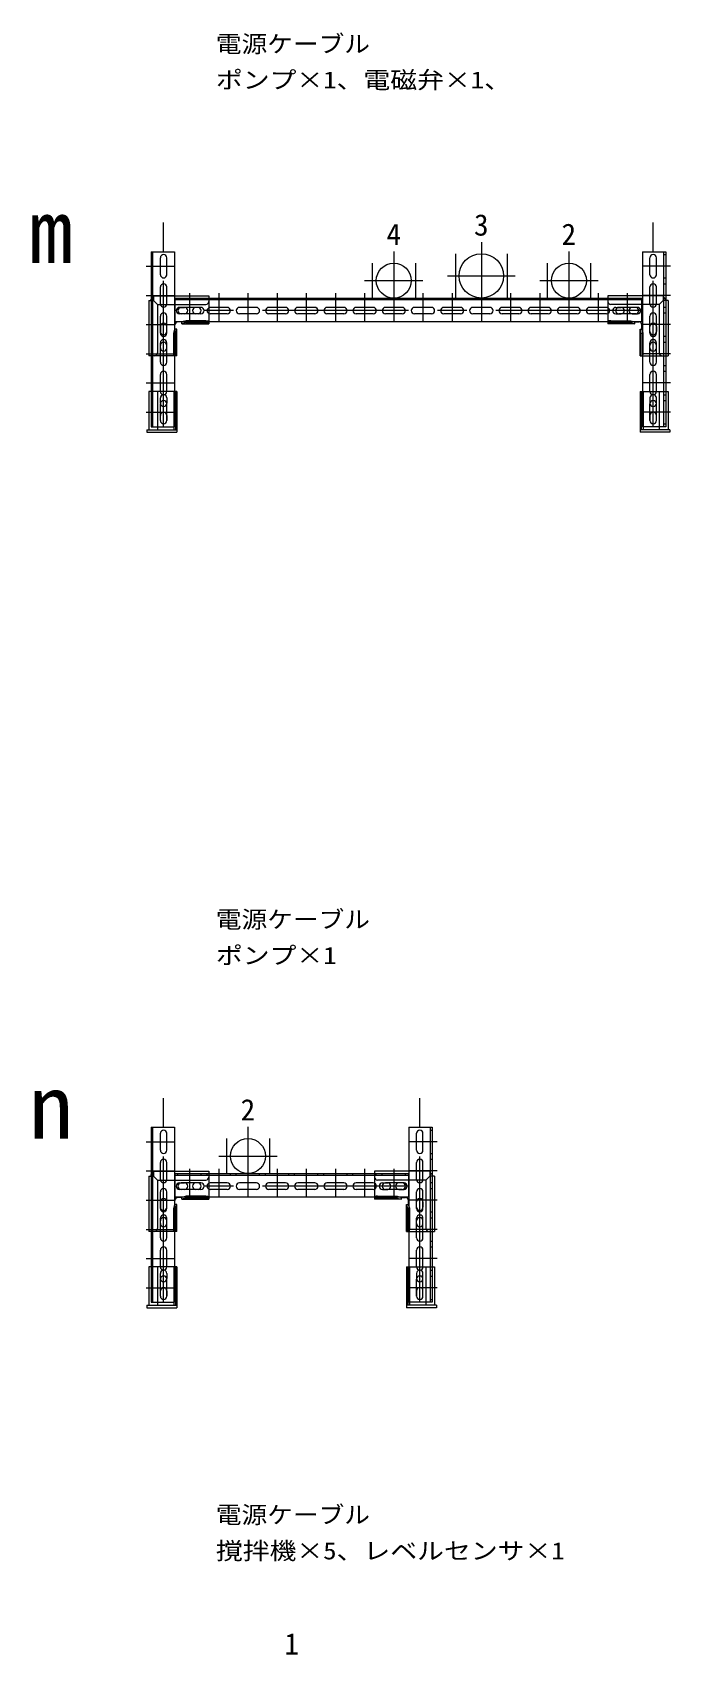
# Model space of a CAD drawing. Units: millimetres at full size, sheet at 1:50. Extents: x -29943 to 12787, y -4404 to 10657.
# Drawn here: x 2669 to 3762, y 56 to 2836 of the extents above; entities that cross this region are included whole.
import ezdxf
from ezdxf.enums import TextEntityAlignment as Align

# ---------------------------------------------------------------- set-up
doc = ezdxf.new("R2010")
doc.units = ezdxf.units.MM
doc.header["$LTSCALE"] = 50
doc.linetypes.add('CHAIN1', pattern=[8, 5, -1, 1, -1])
for name, color, linetype, lineweight in [('0-0_マルチ横', 3, 'Continuous', 9), ('0-1_接続金具', 7, 'Continuous', 18), ('0-3_マルチ縦', 3, 'Continuous', 9), ('0-F_文字', 7, 'Continuous', 9), ('1-1_2\u3000洗浄汚泥移送配管', 7, 'Continuous', 9), ('1-2_3\u3000洗浄水移送配管', 7, 'Continuous', 9), ('1-3_4\u3000工水配管', 7, 'Continuous', 9)]:
    doc.layers.add(name, color=color, linetype=linetype, lineweight=lineweight)
doc.layers.add('0-8_PS№', color=7, linetype='Continuous')
doc.styles.add('ＭＳ ゴシック', font='')
doc.styles.get('ＭＳ ゴシック').set_extended_font_data('MS Gothic')

msp = doc.modelspace()

# ---------------------------------------------------------------- linework, layer by layer
at = {"layer": '0-0_マルチ横'}
for p, q in [((2912.93, 2380.46), (2912.93, 2340.46)), ((2912.93, 2380.46), (3712.93, 2380.46)), ((3712.93, 2377.26), (2912.93, 2377.26)), ((2917.93, 2377.26), (2917.93, 2380.46)), ((2952.43, 2364.46), (2923.43, 2364.46)), ((2957.93, 2377.26), (2957.93, 2380.46)), ((2967.93, 2377.26), (2967.93, 2380.46)), ((3002.43, 2364.46), (2973.43, 2364.46)), ((3007.93, 2377.26), (3007.93, 2380.46)), ((3017.93, 2377.26), (3017.93, 2380.46)), ((3052.43, 2364.46), (3023.43, 2364.46)), ((3057.93, 2377.26), (3057.93, 2380.46)), ((3067.93, 2377.26), (3067.93, 2380.46)), ((3102.43, 2364.46), (3073.43, 2364.46)), ((3107.93, 2377.26), (3107.93, 2380.46)), ((3117.93, 2377.26), (3117.93, 2380.46)), ((3152.43, 2364.46), (3123.43, 2364.46)), ((3157.93, 2377.26), (3157.93, 2380.46)), ((3167.93, 2377.26), (3167.93, 2380.46)), ((3202.43, 2364.46), (3173.43, 2364.46)), ((3207.93, 2377.26), (3207.93, 2380.46)), ((3217.93, 2377.26), (3217.93, 2380.46)), ((3252.43, 2364.46), (3223.43, 2364.46)), ((3257.93, 2377.26), (3257.93, 2380.46)), ((3267.93, 2377.26), (3267.93, 2380.46)), ((3302.43, 2364.46), (3273.43, 2364.46)), ((3307.93, 2377.26), (3307.93, 2380.46)), ((3317.93, 2377.26), (3317.93, 2380.46)), ((3352.43, 2364.46), (3323.43, 2364.46)), ((3357.93, 2377.26), (3357.93, 2380.46)), ((3367.93, 2377.26), (3367.93, 2380.46)), ((3402.43, 2364.46), (3373.43, 2364.46)), ((3407.93, 2377.26), (3407.93, 2380.46)), ((3417.93, 2377.26), (3417.93, 2380.46)), ((3452.43, 2364.46), (3423.43, 2364.46)), ((3457.93, 2377.26), (3457.93, 2380.46)), ((3467.93, 2377.26), (3467.93, 2380.46)), ((3502.43, 2364.46), (3473.43, 2364.46)), ((3507.93, 2377.26), (3507.93, 2380.46)), ((3517.93, 2377.26), (3517.93, 2380.46)), ((3552.43, 2364.46), (3523.43, 2364.46)), ((3557.93, 2377.26), (3557.93, 2380.46)), ((3567.93, 2377.26), (3567.93, 2380.46)), ((3602.43, 2364.46), (3573.43, 2364.46)), ((3607.93, 2377.26), (3607.93, 2380.46)), ((3617.93, 2377.26), (3617.93, 2380.46)), ((3652.43, 2364.46), (3623.43, 2364.46)), ((3657.93, 2377.26), (3657.93, 2380.46)), ((3667.93, 2377.26), (3667.93, 2380.46)), ((3702.43, 2364.46), (3673.43, 2364.46)), ((3707.93, 2377.26), (3707.93, 2380.46)), ((3712.93, 2340.46), (3712.93, 2380.46)), ((2912.93, 2340.46), (3712.93, 2340.46)), ((2952.43, 2353.46), (2923.43, 2353.46)), ((3002.43, 2353.46), (2973.43, 2353.46)), ((3052.43, 2353.46), (3023.43, 2353.46)), ((3102.43, 2353.46), (3073.43, 2353.46)), ((3152.43, 2353.46), (3123.43, 2353.46)), ((3202.43, 2353.46), (3173.43, 2353.46)), ((3252.43, 2353.46), (3223.43, 2353.46)), ((3302.43, 2353.46), (3273.43, 2353.46)), ((3352.43, 2353.46), (3323.43, 2353.46)), ((3402.43, 2353.46), (3373.43, 2353.46)), ((3452.43, 2353.46), (3423.43, 2353.46)), ((3502.43, 2353.46), (3473.43, 2353.46)), ((3552.43, 2353.46), (3523.43, 2353.46)), ((3602.43, 2353.46), (3573.43, 2353.46)), ((3652.43, 2353.46), (3623.43, 2353.46)), ((3702.43, 2353.46), (3673.43, 2353.46)), ((2912.93, 880.46), (2912.93, 840.46)), ((2912.93, 880.46), (3312.93, 880.46)), ((3312.93, 877.26), (2912.93, 877.26)), ((2917.93, 877.26), (2917.93, 880.46)), ((2952.43, 864.46), (2923.43, 864.46)), ((2957.93, 877.26), (2957.93, 880.46)), ((2967.93, 877.26), (2967.93, 880.46)), ((3002.43, 864.46), (2973.43, 864.46)), ((3007.93, 877.26), (3007.93, 880.46)), ((3017.93, 877.26), (3017.93, 880.46)), ((3052.43, 864.46), (3023.43, 864.46)), ((3057.93, 877.26), (3057.93, 880.46)), ((3067.93, 877.26), (3067.93, 880.46)), ((3102.43, 864.46), (3073.43, 864.46)), ((3107.93, 877.26), (3107.93, 880.46)), ((3117.93, 877.26), (3117.93, 880.46)), ((3152.43, 864.46), (3123.43, 864.46)), ((3157.93, 877.26), (3157.93, 880.46)), ((3167.93, 877.26), (3167.93, 880.46)), ((3202.43, 864.46), (3173.43, 864.46)), ((3207.93, 877.26), (3207.93, 880.46)), ((3217.93, 877.26), (3217.93, 880.46)), ((3252.43, 864.46), (3223.43, 864.46)), ((3257.93, 877.26), (3257.93, 880.46)), ((3267.93, 877.26), (3267.93, 880.46)), ((3302.43, 864.46), (3273.43, 864.46)), ((3307.93, 877.26), (3307.93, 880.46)), ((3312.93, 880.46), (3312.93, 840.46)), ((2912.93, 840.46), (3312.93, 840.46)), ((2952.43, 853.46), (2923.43, 853.46)), ((3002.43, 853.46), (2973.43, 853.46)), ((3052.43, 853.46), (3023.43, 853.46)), ((3102.43, 853.46), (3073.43, 853.46)), ((3152.43, 853.46), (3123.43, 853.46)), ((3202.43, 853.46), (3173.43, 853.46)), ((3252.43, 853.46), (3223.43, 853.46)), ((3302.43, 853.46), (3273.43, 853.46))]:
    msp.add_line(p, q, dxfattribs=at)
at = {"layer": '0-0_マルチ横', "color": 4, "linetype": 'CHAIN1'}
for p, q in [((2937.93, 2388.76), (2937.93, 2340.46)), ((2987.93, 2388.76), (2987.93, 2340.46)), ((3037.93, 2388.76), (3037.93, 2340.46)), ((3087.93, 2388.76), (3087.93, 2340.46)), ((3137.93, 2388.76), (3137.93, 2340.46)), ((3187.93, 2388.76), (3187.93, 2340.46)), ((3237.93, 2388.76), (3237.93, 2340.46)), ((3287.93, 2388.76), (3287.93, 2340.46)), ((3337.93, 2388.76), (3337.93, 2340.46)), ((3387.93, 2388.76), (3387.93, 2340.46)), ((3437.93, 2388.76), (3437.93, 2340.46)), ((3487.93, 2388.76), (3487.93, 2340.46)), ((3537.93, 2388.76), (3537.93, 2340.46)), ((3587.93, 2388.76), (3587.93, 2340.46)), ((3637.93, 2388.76), (3637.93, 2340.46)), ((3687.93, 2388.76), (3687.93, 2340.46)), ((3712.93, 2358.96), (2912.93, 2358.96)), ((2937.93, 888.76), (2937.93, 840.46)), ((2987.93, 888.76), (2987.93, 840.46)), ((3037.93, 888.76), (3037.93, 840.46)), ((3087.93, 888.76), (3087.93, 840.46)), ((3137.93, 888.76), (3137.93, 840.46)), ((3187.93, 888.76), (3187.93, 840.46)), ((3237.93, 888.76), (3237.93, 840.46)), ((3287.93, 888.76), (3287.93, 840.46)), ((3312.93, 858.96), (2912.93, 858.96))]:
    msp.add_line(p, q, dxfattribs=at)
at = {"layer": '0-0_マルチ横'}
for centre, start, end in [((2923.43, 2358.96), 90, 270), ((2952.43, 2358.96), 270, 90), ((2973.43, 2358.96), 90, 270), ((3002.43, 2358.96), 270, 90), ((3023.43, 2358.96), 90, 270), ((3052.43, 2358.96), 270, 90), ((3073.43, 2358.96), 90, 270), ((3102.43, 2358.96), 270, 90), ((3123.43, 2358.96), 90, 270), ((3152.43, 2358.96), 270, 90), ((3173.43, 2358.96), 90, 270), ((3202.43, 2358.96), 270, 90), ((3223.43, 2358.96), 90, 270), ((3252.43, 2358.96), 270, 90), ((3273.43, 2358.96), 90, 270), ((3302.43, 2358.96), 270, 90), ((3323.43, 2358.96), 90, 270), ((3352.43, 2358.96), 270, 90), ((3373.43, 2358.96), 90, 270), ((3402.43, 2358.96), 270, 90), ((3423.43, 2358.96), 90, 270), ((3452.43, 2358.96), 270, 90), ((3473.43, 2358.96), 90, 270), ((3502.43, 2358.96), 270, 90), ((3523.43, 2358.96), 90, 270), ((3552.43, 2358.96), 270, 90), ((3573.43, 2358.96), 90, 270), ((3602.43, 2358.96), 270, 90), ((3623.43, 2358.96), 90, 270), ((3652.43, 2358.96), 270, 90), ((3673.43, 2358.96), 90, 270), ((3702.43, 2358.96), 270, 90), ((2923.43, 858.96), 90, 270), ((2952.43, 858.96), 270, 90), ((2973.43, 858.96), 90, 270), ((3002.43, 858.96), 270, 90), ((3023.43, 858.96), 90, 270), ((3052.43, 858.96), 270, 90), ((3073.43, 858.96), 90, 270), ((3102.43, 858.96), 270, 90), ((3123.43, 858.96), 90, 270), ((3152.43, 858.96), 270, 90), ((3173.43, 858.96), 90, 270), ((3202.43, 858.96), 270, 90), ((3223.43, 858.96), 90, 270), ((3252.43, 858.96), 270, 90), ((3273.43, 858.96), 90, 270), ((3302.43, 858.96), 270, 90)]:
    msp.add_arc(centre, 5.5, start, end, dxfattribs=at)
at = {"layer": '0-1_接続金具'}
for p, q in [((2867.93, 2376.21), (2867.93, 2281.46)), ((2867.93, 2376.21), (2876.18, 2376.21)), ((2876.18, 2384.46), (2970.93, 2384.46)), ((2876.18, 2384.46), (2876.18, 2376.21)), ((2876.18, 2376.21), (2882.93, 2369.46)), ((2882.93, 2369.46), (2882.93, 2286.46)), ((2882.93, 2369.46), (2965.93, 2369.46)), ((2920.43, 2364.46), (2929.43, 2364.46)), ((2957.43, 2364.46), (2948.43, 2364.46)), ((2970.93, 2384.46), (2970.93, 2336.46)), ((3749.68, 2384.46), (3654.93, 2384.46)), ((3654.93, 2384.46), (3654.93, 2336.46)), ((3742.93, 2369.46), (3659.93, 2369.46)), ((3668.43, 2364.46), (3677.43, 2364.46)), ((3705.43, 2364.46), (3696.43, 2364.46)), ((3749.68, 2376.21), (3742.93, 2369.46)), ((3742.93, 2369.46), (3742.93, 2286.46)), ((3749.68, 2384.46), (3749.68, 2376.21)), ((3757.93, 2376.21), (3749.68, 2376.21)), ((3757.93, 2376.21), (3757.93, 2281.46)), ((2912.78, 2327.46), (2912.78, 2334.62)), ((2924.93, 2339.62), (2917.78, 2339.62)), ((2929.43, 2353.46), (2920.43, 2353.46)), ((2932, 2341.67), (2924.93, 2339.62)), ((2924.93, 2336.46), (2924.93, 2339.62)), ((2932, 2338.52), (2924.93, 2336.46)), ((2924.93, 2336.46), (2970.93, 2336.46)), ((2932, 2338.52), (2932, 2341.67)), ((2965.93, 2341.67), (2932, 2341.67)), ((2932, 2338.52), (2965.93, 2338.52)), ((2957.43, 2353.46), (2948.43, 2353.46)), ((3700.93, 2336.46), (3654.93, 2336.46)), ((3659.93, 2341.67), (3693.86, 2341.67)), ((3693.86, 2338.52), (3659.93, 2338.52)), ((3668.43, 2353.46), (3677.43, 2353.46)), ((3693.86, 2341.67), (3700.93, 2339.62)), ((3693.86, 2338.52), (3693.86, 2341.67)), ((3693.86, 2338.52), (3700.93, 2336.46)), ((3696.43, 2353.46), (3705.43, 2353.46)), ((3700.93, 2339.62), (3708.08, 2339.62)), ((3700.93, 2336.46), (3700.93, 2339.62)), ((3713.08, 2327.46), (3713.08, 2334.62)), ((2887.93, 2331.96), (2887.93, 2322.96)), ((2898.93, 2322.96), (2898.93, 2331.96)), ((2910.72, 2320.39), (2912.78, 2327.46)), ((2913.87, 2320.39), (2910.72, 2320.39)), ((2910.72, 2286.46), (2910.72, 2320.39)), ((2915.93, 2327.46), (2912.78, 2327.46)), ((2913.87, 2320.39), (2915.93, 2327.46)), ((2913.87, 2286.46), (2913.87, 2320.39)), ((2915.93, 2281.46), (2915.93, 2327.46)), ((3711.99, 2320.39), (3709.93, 2327.46)), ((3709.93, 2281.46), (3709.93, 2327.46)), ((3709.93, 2327.46), (3713.08, 2327.46)), ((3711.99, 2320.39), (3715.14, 2320.39)), ((3711.99, 2286.46), (3711.99, 2320.39)), ((3715.14, 2320.39), (3713.08, 2327.46)), ((3715.14, 2286.46), (3715.14, 2320.39)), ((3726.93, 2322.96), (3726.93, 2331.96)), ((3737.93, 2331.96), (3737.93, 2322.96)), ((2915.93, 2281.46), (2867.93, 2281.46)), ((2887.93, 2294.96), (2887.93, 2303.96)), ((2898.93, 2294.96), (2898.93, 2303.96)), ((3709.93, 2281.46), (3757.93, 2281.46)), ((3726.93, 2294.96), (3726.93, 2303.96)), ((3737.93, 2294.96), (3737.93, 2303.96)), ((2915.93, 2220.46), (2867.93, 2220.46)), ((2867.93, 2220.46), (2867.93, 2154.96)), ((2882.93, 2220.46), (2882.93, 2154.96)), ((2887.93, 2200.46), (2887.93, 2209.46)), ((2898.93, 2209.46), (2898.93, 2200.46)), ((2910.76, 2220.46), (2910.76, 2154.96)), ((2913.91, 2220.46), (2913.91, 2154.96)), ((2915.93, 2220.46), (2915.93, 2150.46)), ((3709.93, 2220.46), (3757.93, 2220.46)), ((3709.93, 2220.46), (3709.93, 2150.46)), ((3711.95, 2220.46), (3711.95, 2154.96)), ((3715.1, 2220.46), (3715.1, 2154.96)), ((3726.93, 2209.46), (3726.93, 2200.46)), ((3737.93, 2200.46), (3737.93, 2209.46)), ((3742.93, 2220.46), (3742.93, 2154.96)), ((3757.93, 2220.46), (3757.93, 2154.96)), ((2887.93, 2170.46), (2887.93, 2179.46)), ((2898.93, 2179.46), (2898.93, 2170.46)), ((3726.93, 2179.46), (3726.93, 2170.46)), ((3737.93, 2170.46), (3737.93, 2179.46)), ((2864.93, 2154.96), (2915.93, 2154.96)), ((2864.93, 2154.96), (2864.93, 2150.46)), ((2864.93, 2150.46), (2915.93, 2150.46)), ((3760.93, 2154.96), (3709.93, 2154.96)), ((3760.93, 2150.46), (3709.93, 2150.46)), ((3760.93, 2154.96), (3760.93, 2150.46)), ((2867.93, 876.21), (2867.93, 781.46)), ((2867.93, 876.21), (2876.18, 876.21)), ((2876.18, 884.46), (2970.93, 884.46)), ((2876.18, 884.46), (2876.18, 876.21)), ((2876.18, 876.21), (2882.93, 869.46)), ((2882.93, 869.46), (2882.93, 786.46)), ((2882.93, 869.46), (2965.93, 869.46)), ((2920.43, 864.46), (2929.43, 864.46)), ((2957.43, 864.46), (2948.43, 864.46)), ((2970.93, 884.46), (2970.93, 836.46)), ((3349.68, 884.46), (3254.93, 884.46)), ((3254.93, 884.46), (3254.93, 836.46)), ((3342.93, 869.46), (3259.93, 869.46)), ((3268.43, 864.46), (3277.43, 864.46)), ((3305.43, 864.46), (3296.43, 864.46)), ((3349.68, 876.21), (3342.93, 869.46)), ((3342.93, 869.46), (3342.93, 786.46)), ((3349.68, 884.46), (3349.68, 876.21)), ((3357.93, 876.21), (3349.68, 876.21)), ((3357.93, 876.21), (3357.93, 781.46)), ((2912.78, 827.46), (2912.78, 834.62)), ((2924.93, 839.62), (2917.78, 839.62)), ((2929.43, 853.46), (2920.43, 853.46)), ((2932, 841.67), (2924.93, 839.62)), ((2924.93, 836.46), (2924.93, 839.62)), ((2932, 838.52), (2924.93, 836.46)), ((2924.93, 836.46), (2970.93, 836.46)), ((2932, 838.52), (2932, 841.67)), ((2965.93, 841.67), (2932, 841.67)), ((2932, 838.52), (2965.93, 838.52)), ((2957.43, 853.46), (2948.43, 853.46)), ((3300.93, 836.46), (3254.93, 836.46)), ((3259.93, 841.67), (3293.86, 841.67)), ((3293.86, 838.52), (3259.93, 838.52)), ((3268.43, 853.46), (3277.43, 853.46)), ((3293.86, 841.67), (3300.93, 839.62)), ((3293.86, 838.52), (3293.86, 841.67)), ((3293.86, 838.52), (3300.93, 836.46)), ((3296.43, 853.46), (3305.43, 853.46)), ((3300.93, 839.62), (3308.08, 839.62)), ((3300.93, 836.46), (3300.93, 839.62)), ((3313.08, 827.46), (3313.08, 834.62)), ((2887.93, 831.96), (2887.93, 822.96)), ((2898.93, 822.96), (2898.93, 831.96)), ((2910.72, 820.39), (2912.78, 827.46)), ((2913.87, 820.39), (2910.72, 820.39)), ((2910.72, 786.46), (2910.72, 820.39)), ((2915.93, 827.46), (2912.78, 827.46)), ((2913.87, 820.39), (2915.93, 827.46)), ((2913.87, 786.46), (2913.87, 820.39)), ((2915.93, 781.46), (2915.93, 827.46)), ((3311.99, 820.39), (3309.93, 827.46)), ((3309.93, 781.46), (3309.93, 827.46)), ((3309.93, 827.46), (3313.08, 827.46)), ((3311.99, 820.39), (3315.14, 820.39)), ((3311.99, 786.46), (3311.99, 820.39)), ((3315.14, 820.39), (3313.08, 827.46)), ((3315.14, 786.46), (3315.14, 820.39)), ((3326.93, 822.96), (3326.93, 831.96)), ((3337.93, 831.96), (3337.93, 822.96)), ((2915.93, 781.46), (2867.93, 781.46)), ((2887.93, 794.96), (2887.93, 803.96)), ((2898.93, 794.96), (2898.93, 803.96)), ((3309.93, 781.46), (3357.93, 781.46)), ((3326.93, 794.96), (3326.93, 803.96)), ((3337.93, 794.96), (3337.93, 803.96)), ((2915.93, 720.46), (2867.93, 720.46)), ((2867.93, 720.46), (2867.93, 654.96)), ((2882.93, 720.46), (2882.93, 654.96)), ((2887.93, 700.46), (2887.93, 709.46)), ((2898.93, 709.46), (2898.93, 700.46)), ((2910.76, 720.46), (2910.76, 654.96)), ((2913.91, 720.46), (2913.91, 654.96)), ((2915.93, 720.46), (2915.93, 650.46)), ((3309.93, 720.46), (3357.93, 720.46)), ((3309.93, 720.46), (3309.93, 650.46)), ((3311.95, 720.46), (3311.95, 654.96)), ((3315.1, 720.46), (3315.1, 654.96)), ((3326.93, 709.46), (3326.93, 700.46)), ((3337.93, 700.46), (3337.93, 709.46)), ((3342.93, 720.46), (3342.93, 654.96)), ((3357.93, 720.46), (3357.93, 654.96)), ((2887.93, 670.46), (2887.93, 679.46)), ((2898.93, 679.46), (2898.93, 670.46)), ((3326.93, 679.46), (3326.93, 670.46)), ((3337.93, 670.46), (3337.93, 679.46)), ((2864.93, 654.96), (2915.93, 654.96)), ((2864.93, 654.96), (2864.93, 650.46)), ((2864.93, 650.46), (2915.93, 650.46)), ((3360.93, 654.96), (3309.93, 654.96)), ((3360.93, 650.46), (3309.93, 650.46)), ((3360.93, 654.96), (3360.93, 650.46))]:
    msp.add_line(p, q, dxfattribs=at)
for points in [[(2965.93, 2341.67), (2966.8, 2341.66), (2967.64, 2341.61), (2968.43, 2341.54), (2969.14, 2341.43), (2969.76, 2341.31), (2970.26, 2341.16), (2970.63, 2341), (2970.85, 2340.82), (2970.93, 2340.64)], [(2965.93, 2338.52), (2966.8, 2338.51), (2967.64, 2338.46), (2968.43, 2338.38), (2969.14, 2338.28), (2969.76, 2338.15), (2970.26, 2338.01), (2970.63, 2337.84), (2970.85, 2337.67), (2970.93, 2337.49)], [(3659.93, 2341.67), (3659.06, 2341.66), (3658.22, 2341.61), (3657.43, 2341.54), (3656.71, 2341.43), (3656.1, 2341.31), (3655.6, 2341.16), (3655.23, 2341), (3655, 2340.82), (3654.93, 2340.64)], [(3659.93, 2338.52), (3659.06, 2338.51), (3658.22, 2338.46), (3657.43, 2338.38), (3656.71, 2338.28), (3656.1, 2338.15), (3655.6, 2338.01), (3655.23, 2337.84), (3655, 2337.67), (3654.93, 2337.49)], [(2911.75, 2281.46), (2911.57, 2281.54), (2911.4, 2281.77), (2911.23, 2282.13), (2911.09, 2282.63), (2910.96, 2283.25), (2910.86, 2283.96), (2910.78, 2284.75), (2910.74, 2285.6), (2910.72, 2286.46)], [(2914.9, 2281.46), (2914.72, 2281.54), (2914.55, 2281.77), (2914.39, 2282.13), (2914.24, 2282.63), (2914.11, 2283.25), (2914.01, 2283.96), (2913.93, 2284.75), (2913.89, 2285.6), (2913.87, 2286.46)], [(3710.96, 2281.46), (3711.14, 2281.54), (3711.31, 2281.77), (3711.47, 2282.13), (3711.62, 2282.63), (3711.74, 2283.25), (3711.85, 2283.96), (3711.92, 2284.75), (3711.97, 2285.6), (3711.99, 2286.46)], [(3714.11, 2281.46), (3714.29, 2281.54), (3714.46, 2281.77), (3714.62, 2282.13), (3714.77, 2282.63), (3714.9, 2283.25), (3715, 2283.96), (3715.08, 2284.75), (3715.12, 2285.6), (3715.14, 2286.46)], [(2965.93, 841.67), (2966.8, 841.66), (2967.64, 841.61), (2968.43, 841.54), (2969.14, 841.43), (2969.76, 841.31), (2970.26, 841.16), (2970.63, 841), (2970.85, 840.82), (2970.93, 840.64)], [(2965.93, 838.52), (2966.8, 838.51), (2967.64, 838.46), (2968.43, 838.38), (2969.14, 838.28), (2969.76, 838.15), (2970.26, 838.01), (2970.63, 837.84), (2970.85, 837.67), (2970.93, 837.49)], [(3259.93, 841.67), (3259.06, 841.66), (3258.22, 841.61), (3257.43, 841.54), (3256.71, 841.43), (3256.1, 841.31), (3255.6, 841.16), (3255.23, 841), (3255, 840.82), (3254.93, 840.64)], [(3259.93, 838.52), (3259.06, 838.51), (3258.22, 838.46), (3257.43, 838.38), (3256.71, 838.28), (3256.1, 838.15), (3255.6, 838.01), (3255.23, 837.84), (3255, 837.67), (3254.93, 837.49)], [(2911.75, 781.46), (2911.57, 781.54), (2911.4, 781.77), (2911.23, 782.13), (2911.09, 782.63), (2910.96, 783.25), (2910.86, 783.96), (2910.78, 784.75), (2910.74, 785.6), (2910.72, 786.46)], [(2914.9, 781.46), (2914.72, 781.54), (2914.55, 781.77), (2914.39, 782.13), (2914.24, 782.63), (2914.11, 783.25), (2914.01, 783.96), (2913.93, 784.75), (2913.89, 785.6), (2913.87, 786.46)], [(3310.96, 781.46), (3311.14, 781.54), (3311.31, 781.77), (3311.47, 782.13), (3311.62, 782.63), (3311.74, 783.25), (3311.85, 783.96), (3311.92, 784.75), (3311.97, 785.6), (3311.99, 786.46)], [(3314.11, 781.46), (3314.29, 781.54), (3314.46, 781.77), (3314.62, 782.13), (3314.77, 782.63), (3314.9, 783.25), (3315, 783.96), (3315.08, 784.75), (3315.12, 785.6), (3315.14, 786.46)]]:
    msp.add_lwpolyline(points, dxfattribs=at)
for centre, radius, start, end in [((2876.18, 2376.21), 5.05, 90, 180), ((2920.43, 2358.96), 5.5, 90, 270), ((2929.43, 2358.96), 5.5, 270, 90), ((2948.43, 2358.96), 5.5, 90, 270), ((2957.43, 2358.96), 5.5, 270, 90), ((2965.93, 2374.46), 5, 270, 0), ((3659.93, 2374.46), 5, 180, 270), ((3668.43, 2358.96), 5.5, 90, 270), ((3677.43, 2358.96), 5.5, 270, 90), ((3696.43, 2358.96), 5.5, 90, 270), ((3705.43, 2358.96), 5.5, 270, 90), ((3749.68, 2376.21), 5.05, 0, 90), ((2893.43, 2331.96), 5.5, 0, 180), ((2917.78, 2334.62), 5, 90, 180), ((3708.08, 2334.62), 5, 0, 90), ((3732.43, 2331.96), 5.5, 0, 180), ((2893.43, 2322.96), 5.5, 180, 0), ((2893.43, 2303.96), 5.5, 0, 180), ((3732.43, 2322.96), 5.5, 180, 0), ((3732.43, 2303.96), 5.5, 0, 180), ((2877.93, 2286.46), 5, 270, 0), ((2893.43, 2294.96), 5.5, 180, 0), ((3732.43, 2294.96), 5.5, 180, 0), ((3747.93, 2286.46), 5, 180, 270), ((2893.43, 2209.46), 5.5, 158.00054, 180), ((2893.43, 2200.46), 5.5, 180, 0), ((2893.43, 2209.46), 5.5, 0, 158.00054), ((3732.43, 2209.46), 5.5, 21.99946, 180), ((3732.43, 2200.46), 5.5, 180, 0), ((3732.43, 2209.46), 5.5, 0, 21.99946), ((2893.43, 2179.46), 5.5, 0, 180), ((2893.43, 2170.46), 5.5, 180, 0), ((3732.43, 2179.46), 5.5, 0, 180), ((3732.43, 2170.46), 5.5, 180, 0), ((2876.18, 876.21), 5.05, 90, 180), ((2920.43, 858.96), 5.5, 90, 270), ((2929.43, 858.96), 5.5, 270, 90), ((2948.43, 858.96), 5.5, 90, 270), ((2957.43, 858.96), 5.5, 270, 90), ((2965.93, 874.46), 5, 270, 0), ((3259.93, 874.46), 5, 180, 270), ((3268.43, 858.96), 5.5, 90, 270), ((3277.43, 858.96), 5.5, 270, 90), ((3296.43, 858.96), 5.5, 90, 270), ((3305.43, 858.96), 5.5, 270, 90), ((3349.68, 876.21), 5.05, 0, 90), ((2893.43, 831.96), 5.5, 0, 180), ((2917.78, 834.62), 5, 90, 180), ((3308.08, 834.62), 5, 0, 90), ((3332.43, 831.96), 5.5, 0, 180), ((2893.43, 822.96), 5.5, 180, 0), ((2893.43, 803.96), 5.5, 0, 180), ((3332.43, 822.96), 5.5, 180, 0), ((3332.43, 803.96), 5.5, 0, 180), ((2877.93, 786.46), 5, 270, 0), ((2893.43, 794.96), 5.5, 180, 0), ((3332.43, 794.96), 5.5, 180, 0), ((3347.93, 786.46), 5, 180, 270), ((2893.43, 709.46), 5.5, 158.00054, 180), ((2893.43, 700.46), 5.5, 180, 0), ((2893.43, 709.46), 5.5, 0, 158.00054), ((3332.43, 709.46), 5.5, 21.99946, 180), ((3332.43, 700.46), 5.5, 180, 0), ((3332.43, 709.46), 5.5, 0, 21.99946), ((2893.43, 679.46), 5.5, 0, 180), ((2893.43, 670.46), 5.5, 180, 0), ((3332.43, 679.46), 5.5, 0, 180), ((3332.43, 670.46), 5.5, 180, 0)]:
    msp.add_arc(centre, radius, start, end, dxfattribs=at)
at = {"layer": '0-3_マルチ縦', "color": 4, "linetype": 'CHAIN1'}
for p, q in [((2893.43, 2159.96), (2893.43, 2509.96)), ((3732.43, 2159.96), (3732.43, 2509.96)), ((2863.63, 2434.96), (2911.93, 2434.96)), ((3762.22, 2434.96), (3713.93, 2434.96)), ((2863.63, 2384.96), (2911.93, 2384.96)), ((3762.22, 2384.96), (3713.93, 2384.96)), ((2863.63, 2334.96), (2911.93, 2334.96)), ((3762.22, 2334.96), (3713.93, 2334.96)), ((2863.63, 2284.96), (2911.93, 2284.96)), ((3762.22, 2284.96), (3713.93, 2284.96)), ((2863.63, 2234.96), (2911.93, 2234.96)), ((3762.22, 2234.96), (3713.93, 2234.96)), ((2863.63, 2184.96), (2911.93, 2184.96)), ((3762.22, 2184.96), (3713.93, 2184.96)), ((2893.43, 659.96), (2893.43, 1009.96)), ((3332.43, 659.96), (3332.43, 1009.96)), ((2863.63, 934.96), (2911.93, 934.96)), ((3362.22, 934.96), (3313.93, 934.96)), ((2863.63, 884.96), (2911.93, 884.96)), ((3362.22, 884.96), (3313.93, 884.96)), ((2863.63, 834.96), (2911.93, 834.96)), ((3362.22, 834.96), (3313.93, 834.96)), ((2863.63, 784.96), (2911.93, 784.96)), ((3362.22, 784.96), (3313.93, 784.96)), ((2863.63, 734.96), (2911.93, 734.96)), ((3362.22, 734.96), (3313.93, 734.96)), ((2863.63, 684.96), (2911.93, 684.96)), ((3362.22, 684.96), (3313.93, 684.96))]:
    msp.add_line(p, q, dxfattribs=at)
at = {"layer": '0-3_マルチ縦'}
for p, q in [((2871.93, 2459.96), (2871.93, 2159.96)), ((2871.93, 2459.96), (2911.93, 2459.96)), ((2875.13, 2454.96), (2871.93, 2454.96)), ((2875.13, 2159.96), (2875.13, 2459.96)), ((2887.93, 2420.46), (2887.93, 2449.46)), ((2898.93, 2420.46), (2898.93, 2449.46)), ((2911.93, 2459.96), (2911.93, 2159.96)), ((3713.93, 2459.96), (3713.93, 2159.96)), ((3713.93, 2459.96), (3753.93, 2459.96)), ((3726.93, 2420.46), (3726.93, 2449.46)), ((3737.93, 2420.46), (3737.93, 2449.46)), ((3750.73, 2159.96), (3750.73, 2459.96)), ((3750.73, 2454.96), (3753.93, 2454.96)), ((3753.93, 2459.96), (3753.93, 2159.96)), ((2875.13, 2414.96), (2871.93, 2414.96)), ((2875.13, 2404.96), (2871.93, 2404.96)), ((2887.93, 2370.46), (2887.93, 2399.46)), ((2898.93, 2370.46), (2898.93, 2399.46)), ((3726.93, 2370.46), (3726.93, 2399.46)), ((3737.93, 2370.46), (3737.93, 2399.46)), ((3750.73, 2414.96), (3753.93, 2414.96)), ((3750.73, 2404.96), (3753.93, 2404.96)), ((2875.13, 2364.96), (2871.93, 2364.96)), ((3750.73, 2364.96), (3753.93, 2364.96)), ((2875.13, 2354.96), (2871.93, 2354.96)), ((2887.93, 2320.46), (2887.93, 2349.46)), ((2898.93, 2320.46), (2898.93, 2349.46)), ((3726.93, 2320.46), (3726.93, 2349.46)), ((3737.93, 2320.46), (3737.93, 2349.46)), ((3750.73, 2354.96), (3753.93, 2354.96)), ((2875.13, 2314.96), (2871.93, 2314.96)), ((3750.73, 2314.96), (3753.93, 2314.96)), ((2875.13, 2304.96), (2871.93, 2304.96)), ((2887.93, 2270.46), (2887.93, 2299.46)), ((2898.93, 2270.46), (2898.93, 2299.46)), ((3726.93, 2270.46), (3726.93, 2299.46)), ((3737.93, 2270.46), (3737.93, 2299.46)), ((3750.73, 2304.96), (3753.93, 2304.96)), ((2875.13, 2264.96), (2871.93, 2264.96)), ((2875.13, 2254.96), (2871.93, 2254.96)), ((3750.73, 2264.96), (3753.93, 2264.96)), ((3750.73, 2254.96), (3753.93, 2254.96)), ((2887.93, 2220.46), (2887.93, 2249.46)), ((2898.93, 2220.46), (2898.93, 2249.46)), ((3726.93, 2220.46), (3726.93, 2249.46)), ((3737.93, 2220.46), (3737.93, 2249.46)), ((2875.13, 2214.96), (2871.93, 2214.96)), ((2875.13, 2204.96), (2871.93, 2204.96)), ((2887.93, 2170.46), (2887.93, 2199.46)), ((2898.93, 2170.46), (2898.93, 2199.46)), ((3726.93, 2170.46), (3726.93, 2199.46)), ((3737.93, 2170.46), (3737.93, 2199.46)), ((3750.73, 2214.96), (3753.93, 2214.96)), ((3750.73, 2204.96), (3753.93, 2204.96)), ((2875.13, 2164.96), (2871.93, 2164.96)), ((2871.93, 2159.96), (2911.93, 2159.96)), ((3753.93, 2159.96), (3713.93, 2159.96)), ((3750.73, 2164.96), (3753.93, 2164.96)), ((2871.93, 959.96), (2871.93, 659.96)), ((2871.93, 959.96), (2911.93, 959.96)), ((2875.13, 954.96), (2871.93, 954.96)), ((2875.13, 659.96), (2875.13, 959.96)), ((2887.93, 920.46), (2887.93, 949.46)), ((2898.93, 920.46), (2898.93, 949.46)), ((2911.93, 959.96), (2911.93, 659.96)), ((3313.93, 959.96), (3313.93, 659.96)), ((3313.93, 959.96), (3353.93, 959.96)), ((3326.93, 920.46), (3326.93, 949.46)), ((3337.93, 920.46), (3337.93, 949.46)), ((3350.73, 659.96), (3350.73, 959.96)), ((3350.73, 954.96), (3353.93, 954.96)), ((3353.93, 959.96), (3353.93, 659.96)), ((2875.13, 914.96), (2871.93, 914.96)), ((2875.13, 904.96), (2871.93, 904.96)), ((2887.93, 870.46), (2887.93, 899.46)), ((2898.93, 870.46), (2898.93, 899.46)), ((3326.93, 870.46), (3326.93, 899.46)), ((3337.93, 870.46), (3337.93, 899.46)), ((3350.73, 914.96), (3353.93, 914.96)), ((3350.73, 904.96), (3353.93, 904.96)), ((2875.13, 864.96), (2871.93, 864.96)), ((3350.73, 864.96), (3353.93, 864.96)), ((2875.13, 854.96), (2871.93, 854.96)), ((2887.93, 820.46), (2887.93, 849.46)), ((2898.93, 820.46), (2898.93, 849.46)), ((3326.93, 820.46), (3326.93, 849.46)), ((3337.93, 820.46), (3337.93, 849.46)), ((3350.73, 854.96), (3353.93, 854.96)), ((2875.13, 814.96), (2871.93, 814.96)), ((3350.73, 814.96), (3353.93, 814.96)), ((2875.13, 804.96), (2871.93, 804.96)), ((2887.93, 770.46), (2887.93, 799.46)), ((2898.93, 770.46), (2898.93, 799.46)), ((3326.93, 770.46), (3326.93, 799.46)), ((3337.93, 770.46), (3337.93, 799.46)), ((3350.73, 804.96), (3353.93, 804.96)), ((2875.13, 764.96), (2871.93, 764.96)), ((2875.13, 754.96), (2871.93, 754.96)), ((3350.73, 764.96), (3353.93, 764.96)), ((3350.73, 754.96), (3353.93, 754.96)), ((2887.93, 720.46), (2887.93, 749.46)), ((2898.93, 720.46), (2898.93, 749.46)), ((3326.93, 720.46), (3326.93, 749.46)), ((3337.93, 720.46), (3337.93, 749.46)), ((2875.13, 714.96), (2871.93, 714.96)), ((2875.13, 704.96), (2871.93, 704.96)), ((2887.93, 670.46), (2887.93, 699.46)), ((2898.93, 670.46), (2898.93, 699.46)), ((3326.93, 670.46), (3326.93, 699.46)), ((3337.93, 670.46), (3337.93, 699.46)), ((3350.73, 714.96), (3353.93, 714.96)), ((3350.73, 704.96), (3353.93, 704.96)), ((2875.13, 664.96), (2871.93, 664.96)), ((2871.93, 659.96), (2911.93, 659.96)), ((3353.93, 659.96), (3313.93, 659.96)), ((3350.73, 664.96), (3353.93, 664.96))]:
    msp.add_line(p, q, dxfattribs=at)
for centre, start, end in [((2893.43, 2449.46), 0, 180), ((3732.43, 2449.46), 0, 180), ((2893.43, 2420.46), 180, 0), ((3732.43, 2420.46), 180, 0), ((2893.43, 2399.46), 0, 180), ((3732.43, 2399.46), 0, 180), ((2893.43, 2370.46), 180, 0), ((3732.43, 2370.46), 180, 0), ((2893.43, 2349.46), 0, 180), ((3732.43, 2349.46), 0, 180), ((2893.43, 2320.46), 180, 0), ((3732.43, 2320.46), 180, 0), ((2893.43, 2299.46), 0, 180), ((3732.43, 2299.46), 0, 180), ((2893.43, 2270.46), 180, 0), ((2893.43, 2249.46), 0, 180), ((3732.43, 2270.46), 180, 0), ((3732.43, 2249.46), 0, 180), ((2893.43, 2220.46), 180, 0), ((2893.43, 2199.46), 0, 180), ((3732.43, 2220.46), 180, 0), ((3732.43, 2199.46), 0, 180), ((2893.43, 2170.46), 180, 0), ((3732.43, 2170.46), 180, 0), ((2893.43, 949.46), 0, 180), ((3332.43, 949.46), 0, 180), ((2893.43, 920.46), 180, 0), ((3332.43, 920.46), 180, 0), ((2893.43, 899.46), 0, 180), ((3332.43, 899.46), 0, 180), ((2893.43, 870.46), 180, 0), ((3332.43, 870.46), 180, 0), ((2893.43, 849.46), 0, 180), ((3332.43, 849.46), 0, 180), ((2893.43, 820.46), 180, 0), ((3332.43, 820.46), 180, 0), ((2893.43, 799.46), 0, 180), ((3332.43, 799.46), 0, 180), ((2893.43, 770.46), 180, 0), ((2893.43, 749.46), 0, 180), ((3332.43, 770.46), 180, 0), ((3332.43, 749.46), 0, 180), ((2893.43, 720.46), 180, 0), ((2893.43, 699.46), 0, 180), ((3332.43, 720.46), 180, 0), ((3332.43, 699.46), 0, 180), ((2893.43, 670.46), 180, 0), ((3332.43, 670.46), 180, 0)]:
    msp.add_arc(centre, 5.5, start, end, dxfattribs=at)
at = {"layer": '1-1_2\u3000洗浄汚泥移送配管', "color": 4, "linetype": 'CHAIN1'}
for p, q in [((3587.93, 2460.46), (3587.93, 2360.46)), ((3537.93, 2410.46), (3637.93, 2410.46)), ((3037.93, 960.46), (3037.93, 860.46)), ((2987.93, 910.46), (3087.93, 910.46))]:
    msp.add_line(p, q, dxfattribs=at)
at = {"layer": '1-1_2\u3000洗浄汚泥移送配管'}
for p, q in [((3550.93, 2440.46), (3550.93, 2380.46)), ((3624.93, 2440.46), (3624.93, 2380.46)), ((3000.93, 940.46), (3000.93, 880.46)), ((3074.93, 940.46), (3074.93, 880.46))]:
    msp.add_line(p, q, dxfattribs=at)
at = {"layer": '1-1_2\u3000洗浄汚泥移送配管', "color": 3}
for centre in [(3587.93, 2410.46), (3037.93, 910.46)]:
    msp.add_circle(centre, 30, dxfattribs=at)
at = {"layer": '1-2_3\u3000洗浄水移送配管', "color": 4, "linetype": 'CHAIN1'}
for p, q in [((3437.93, 2476.46), (3437.93, 2360.46)), ((3379.93, 2418.46), (3495.93, 2418.46))]:
    msp.add_line(p, q, dxfattribs=at)
at = {"layer": '1-2_3\u3000洗浄水移送配管'}
for p, q in [((3393.93, 2456.46), (3393.93, 2380.46)), ((3481.93, 2456.46), (3481.93, 2380.46))]:
    msp.add_line(p, q, dxfattribs=at)
at = {"layer": '1-2_3\u3000洗浄水移送配管', "color": 3}
msp.add_circle((3437.93, 2418.46), 38, dxfattribs=at)
at = {"layer": '1-3_4\u3000工水配管', "color": 4, "linetype": 'CHAIN1'}
for p, q in [((3287.93, 2460.46), (3287.93, 2360.46)), ((3237.93, 2410.46), (3337.93, 2410.46))]:
    msp.add_line(p, q, dxfattribs=at)
at = {"layer": '1-3_4\u3000工水配管'}
for p, q in [((3250.93, 2440.46), (3250.93, 2380.46)), ((3324.93, 2440.46), (3324.93, 2380.46))]:
    msp.add_line(p, q, dxfattribs=at)
at = {"layer": '1-3_4\u3000工水配管', "color": 3}
msp.add_circle((3287.93, 2410.46), 30, dxfattribs=at)

# ---------------------------------------------------------------- texts
at = {"layer": '0-8_PS№', "style": 'ＭＳ ゴシック'}
for s, p in [('m', (2662.8, 2407.59)), ('n', (2662.8, 907.59))]:
    msp.add_text(s, height=110, dxfattribs=at).set_placement(p, align=Align.BOTTOM_LEFT)
at = {"layer": '0-F_文字', "style": 'ＭＳ ゴシック'}
for s, width, p in [('電源ケーブル', 1.1, (2983.01, 2792.47)), ('ポンプ×1、電磁弁×1、', 1.15, (2983.01, 2730.72)), ('電源ケーブル', 1.1, (2983.01, 1292.47)), ('ポンプ×1', 1.15, (2983.01, 1230.72)), ('電源ケーブル', 1.1, (2983.01, 272.47)), ('撹拌機×5、レベルセンサ×1', 1.15, (2983.01, 210.72))]:
    msp.add_text(s, height=29.33, dxfattribs=dict(at, width=width)).set_placement(p, align=Align.BOTTOM_LEFT)
for s, p in [('4', (3275.43, 2460.46)), ('4', (3275.43, 2460.46)), ('3', (3425.43, 2476.46)), ('3', (3425.43, 2476.46)), ('2', (3575.43, 2460.46)), ('2', (3575.43, 2460.46)), ('2', (3025.43, 960.46)), ('2', (3025.43, 960.46)), ('1', (3100.43, 45.46))]:
    msp.add_text(s, height=36.66, dxfattribs=at).set_placement(p, align=Align.BOTTOM_LEFT)

doc.saveas('drawing.dxf')
